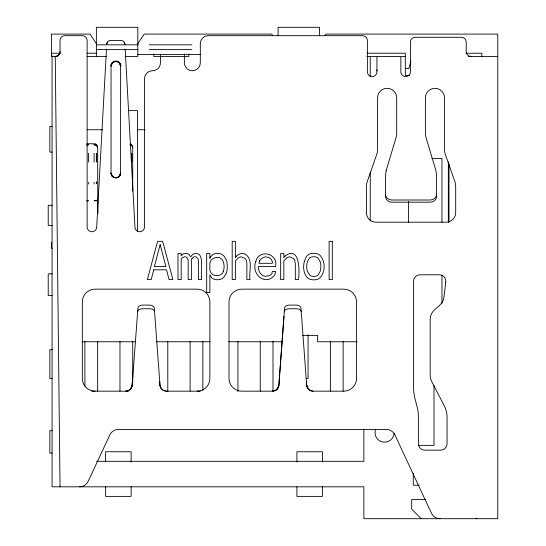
<?xml version="1.0" encoding="UTF-8"?>
<svg xmlns="http://www.w3.org/2000/svg" width="546" height="546" viewBox="0 0 546 546"><rect width="100%" height="100%" fill="white"/><g stroke="black" fill="none" stroke-linecap="round" stroke-linejoin="round"><path stroke-width="0.82" d="M376.938 69.786L376.938 71.847A4.784 4.784 0 0 1 372.14 76.611A4.784 4.784 0 0 1 367.369 71.826L367.369 40.472A4.784 4.784 0 0 0 362.585 35.688L208.279 35.688A7.972 7.972 0 0 0 200.307 43.66L200.307 62.79A7.972 7.972 0 0 1 192.342 70.762A7.972 7.972 0 0 1 184.371 62.79L184.371 54.047M106.477 49.147L96.697 226.979A4.784 4.784 0 0 1 91.912 231.763A4.784 4.784 0 0 1 87.128 226.979L87.128 40.472A4.784 4.784 0 0 0 82.344 35.688L64.81 35.688A4.784 4.784 0 0 0 60.026 40.472L60.026 51.631C60.067 54.191 57.808 56.45 55.248 56.415L60.026 486.82M283.961 316.387L278.863 385.251L278.242 387.558A6.34 6.34 0 0 1 275.266 390.54L272.495 391.175C277.45 391.277 279.579 385.906 279.122 381.674L284.575 308.115A4.798 3.18 0 0 1 289.366 305.091L296.171 305.091A4.798 3.18 0 0 1 300.962 308.115L306.668 385.251L307.296 387.558A6.327 6.327 0 0 0 310.271 390.54L313.042 391.175L343.775 391.175A12.756 12.756 0 0 0 356.531 378.419L356.531 301.904A12.756 12.756 0 0 0 343.775 289.148L241.755 289.148A12.756 12.756 0 0 0 229.006 301.904L229.006 378.419A12.756 12.756 0 0 0 241.755 391.175L273 391.175L273 341.421M132.466 381.674L131.586 387.558A6.327 6.327 0 0 1 128.61 390.54L125.839 391.175C129.743 391.25 132.678 387.442 132.296 383.695L137.913 308.115A4.798 3.18 0 0 1 142.711 305.091L149.515 305.091A4.798 3.18 0 0 1 154.306 308.115L160.005 385.251L160.633 387.558A6.327 6.327 0 0 0 163.609 390.54L166.38 391.175L200.307 391.175M120.605 173.055L119.779 175.737L117.37 177.58A4.17 3.61 0 0 1 114.462 177.641L111.903 175.798L111.043 173.055L111.043 65.786A4.784 4.75 0 0 1 115.82 61.029A4.784 4.75 0 0 1 120.605 65.786L120.605 173.055C120.857 179.225 110.79 179.19 111.043 173.055A4.784 4.784 0 0 0 115.82 177.832A4.784 4.784 0 0 0 120.605 173.055L119.096 176.542M112.537 62.647L111.043 66.005C110.852 60.074 120.789 60.067 120.605 66.005L118.98 62.537M111.043 66.005C110.852 60.06 120.796 60.074 120.605 66.005M410.892 61.193L408.79 68.571L405.309 68.571M131.586 387.558L132.207 385.244L130.514 389.134M137.824 43.66L144.199 34.098L271.724 34.098L272.638 35.463M325.013 35.463L325.921 34.098L497.768 34.098L497.768 518.7L363.861 518.7L363.861 486.82L52.061 486.82L52.061 55.692M277.17 389.134L278.856 385.244L278.235 387.558A6.327 6.327 0 0 1 275.266 390.54M96.376 44.833L138.145 44.833M149.126 44.833L191.871 44.833M96.376 49.618L138.145 49.618M149.126 49.618L191.871 49.618M51.42 53.221L60.749 53.221M87.046 53.221L96.376 53.221M367.096 53.221L405.309 53.221L405.309 75.539L409.507 75.539M465.827 53.221L481.825 53.221L481.825 56.634M137.824 54.498L200.737 54.498M57.774 56.415L51.42 56.415L51.42 34.098L90.001 34.098L96.376 43.66M87.046 56.415L106.525 56.415M125.136 56.415L137.824 56.415L137.824 27.3L96.376 27.3L96.376 56.415M184.371 56.415L153.76 56.415L153.76 53.931M184.657 56.415L188.834 56.415L188.834 53.931M366.857 56.415L405.309 56.415M468.352 56.415L497.768 56.415M128.412 110.613L137.503 110.613L137.503 231.695M52.218 126.556L49.829 126.556L49.829 152.061L52.218 152.061M87.189 129.743L102.464 129.743M137.503 129.743L145.154 129.743M431.811 158.436L441.973 158.436L441.973 222.263M87.026 200.757L88.452 200.757A3.187 0.826 0 0 1 86.855 200.641M97.652 200.757L94.096 200.757A3.187 0.826 0 0 0 95.693 200.641A5.153 1.331 0 0 0 96.717 200.416A3.187 0.826 0 0 0 97.652 199.836L98.014 213.322M52.218 205.303L48.232 205.303L48.232 225.389L52.218 225.389M52.218 273.846L48.232 273.846L48.232 295.529L52.218 295.529M302.532 335.38L317.635 335.38L317.635 341.755L357.139 341.755M82.146 341.755L135.817 341.755M156.265 341.755L209.93 341.755M228.678 341.755L282.343 341.755M52.218 349.727L49.829 349.727L49.829 378.419L52.218 378.419M306.367 378.419L308.067 378.419L308.067 334.821M91.701 391.175L128.467 391.175M52.218 430.705L49.829 430.705L49.829 453.023L52.218 453.023M418.256 445.372L434.002 445.372L434.002 385.169M96.608 461.315L363.861 461.315L363.861 429.095M419.178 485.223L413.281 485.223L413.281 473.355M425.976 499.57L411.684 499.57L411.684 509.138L421.253 518.7M313.042 391.175C308.08 391.277 305.958 385.906 306.415 381.674M166.38 391.175C161.425 391.277 159.296 385.906 159.753 381.674M308.36 389.134L306.675 385.244L307.296 387.558M120.461 64.073L121.089 65.418M111.043 173.055L112.612 176.597M160.858 387.981L160.012 385.244L160.633 387.558M52 248.662L51.42 247.065L51.42 242.287M131.129 144.895A3.187 2.6 0 0 1 132.719 147.147A3.187 1.843 0 0 0 131.784 145.843L131.245 144.472A3.187 1.836 -59.7 0 0 130.392 144.253M96.055 144.895A3.187 2.6 0 0 1 97.652 147.147A3.187 1.843 0 0 0 96.717 145.843L96.178 144.472A3.187 1.836 -59.7 0 0 94.902 144.349M125.171 49.147L134.951 226.979A4.784 4.784 0 0 0 139.735 231.763A4.784 4.784 0 0 0 144.519 226.979L144.519 78.733A7.972 7.972 0 0 1 150.423 71.035L154.552 70.489A7.972 7.972 0 0 0 160.456 62.79L160.456 54.047M97.768 203.706L97.652 147.864A3.187 2.6 0 0 0 97.543 147.188M448.989 163.5L448.989 222.208M448.348 161.8L448.348 222.208M441.973 275.034L441.973 303.119M408.497 201.406L408.497 222.679M400.846 57.153L400.846 71.847A4.784 4.784 0 0 0 405.637 76.611A4.784 4.784 0 0 0 410.408 71.826L410.408 42.069A4.784 4.784 0 0 1 415.192 37.285L461.425 37.285A4.784 4.784 0 0 1 466.202 42.069L466.202 51.631A4.784 4.784 0 0 0 470.986 56.415M376.938 57.153L376.938 71.028M370.243 56.415L370.243 76.849M370.243 172.202L370.243 220.734M343.141 341.421L343.141 391.175M330.385 341.421L330.385 391.175M322.42 461.95L322.42 451.747L296.915 451.747L296.915 461.95M322.42 486.82L322.42 496.382L296.915 496.382L296.915 486.82M319.546 35.743L319.546 27.3L278.098 27.3L278.098 35.743M260.244 341.421L260.244 391.175M237.933 341.421L237.933 391.605M202.859 341.421L202.859 390.335M190.11 341.421L190.11 391.175M167.793 341.421L167.793 391.605M132.719 191.059L132.719 147.864A3.187 2.6 0 0 0 132.296 146.56M132.719 341.421L132.719 382.807M131.784 153.644L131.784 161.828M131.422 153.522L131.422 161.909M131.129 461.95L131.129 451.747L105.617 451.747L105.617 461.95M131.129 486.82L131.129 496.382L105.617 496.382L105.617 486.82M119.97 341.421L119.97 391.175M97.652 341.421L97.652 391.175M96.717 153.644L96.717 161.828M96.717 181.927L96.717 183.538M96.349 153.522L96.349 161.909M96.349 182.084L96.349 183.661M94.096 153.214L94.096 162.128M94.096 182.473L94.096 183.982M88.452 153.214L88.452 162.128M88.452 182.473L88.452 183.982M84.896 341.421L84.896 386.152M86.855 145.338A3.187 1.843 0 0 1 88.452 145.093L88.452 143.762L94.096 143.762L94.096 145.093A3.187 1.843 0 0 1 96.355 145.632A3.187 1.836 -59.9 0 0 94.096 144.342M86.855 144.178A3.187 1.836 59.9 0 1 88.452 144.342M95.045 144.301A3.187 1.836 -59.9 0 1 96.717 145.843M96.717 146.021A3.187 2.6 0 0 1 97.222 146.56M86.957 144.246A3.187 1.836 59.9 0 1 87.558 144.315M129.996 145.154A3.187 1.843 0 0 1 131.422 145.632A3.187 1.836 -59.9 0 0 130.194 144.028M130.112 144.301A3.187 1.836 -59.9 0 1 131.784 145.843M394.116 433.449A9.562 9.562 0 0 1 382.923 442.042A9.562 9.562 0 0 1 375.348 430.146M477.047 518.7A4.784 4.784 0 0 1 475.805 518.536M440.096 518.7A9.562 9.562 0 0 1 431.429 513.179L394.949 434.95A9.562 9.562 0 0 0 386.281 429.429L118.475 429.429A9.562 9.562 0 0 0 109.807 434.95L88.199 481.299A9.562 9.562 0 0 1 79.532 486.82M197.12 391.175A12.756 12.756 0 0 0 209.876 378.419L209.876 301.904A12.756 12.756 0 0 0 197.12 289.148L95.1 289.148A12.756 12.756 0 0 0 82.344 301.904L82.344 378.419A12.756 12.756 0 0 0 95.1 391.175M60.026 51.631A4.784 4.784 0 0 1 55.248 56.415M106.723 44.574A3.829 3.802 0 0 1 107.712 42.226M106.757 44.035A3.829 3.802 0 0 1 110.579 40.438L121.069 40.438A3.829 3.802 0 0 1 124.891 44.035M124.119 42.452A3.829 3.802 0 0 1 124.57 43.189M124.809 43.864A3.829 3.802 0 0 1 124.918 44.574M137.647 311.684A4.784 3.078 0 0 1 142.438 308.756L149.781 308.756A4.784 3.078 0 0 1 154.573 311.684M301.228 311.684A4.784 3.078 0 0 0 296.444 308.756L289.093 308.756A4.784 3.078 0 0 0 284.309 311.684M385.544 194.321A6.375 5.678 0 0 0 391.919 200.007L430.18 200.007A6.375 5.678 0 0 0 436.554 194.321M445.802 281.954L443.925 297.208A12.756 12.756 0 0 1 439.769 305.159L434.432 309.93A12.756 12.756 0 0 0 430.18 319.437L430.18 374.706A15.943 15.943 0 0 0 431.961 382.036L444.219 405.726A25.505 25.505 0 0 1 447.072 417.444L447.072 443.775A6.375 6.375 0 0 1 440.697 450.157L424.761 450.157A6.375 6.375 0 0 1 418.379 443.775L418.379 416.455A36.664 36.664 0 0 0 417.24 407.364L414.892 398.211A41.448 41.448 0 0 1 413.602 387.933L413.602 281.183A6.375 6.375 0 0 1 419.976 274.802L439.469 274.802A6.375 6.375 0 0 1 445.802 281.954M255.781 261.677C250.846 274.222 265.765 286.964 274.911 274.699L275.553 271.444L272.365 271.444L271.724 273.887L269.813 275.518L265.349 276.331C260.722 275.764 258.135 270.85 258.333 266.564L275.553 266.564C278.521 253.214 258.695 248.539 255.781 261.677M386.213 170.434L385.544 175.013L385.544 196.492A6.375 5.678 0 0 0 391.919 202.177L430.18 202.177A6.375 5.678 0 0 0 436.554 196.492L436.554 175.013L435.879 170.434L426.064 137.722A15.943 15.943 0 0 1 425.395 133.142L425.395 97.857A9.562 9.562 0 0 1 434.957 88.295A9.562 9.562 0 0 1 444.526 97.857L444.526 149.351A15.943 15.943 0 0 0 445.42 154.614L454.791 181.381A15.943 15.943 0 0 1 455.685 186.65L455.685 212.633A9.562 9.562 0 0 1 446.116 222.202L375.976 222.202A9.562 9.562 0 0 1 366.414 212.633L366.414 186.65A15.943 15.943 0 0 1 367.308 181.381L376.679 154.614A15.943 15.943 0 0 0 377.573 149.351L377.573 97.857A9.562 9.562 0 0 1 387.134 88.295A9.562 9.562 0 0 1 396.703 97.857L396.703 133.142A15.943 15.943 0 0 1 396.027 137.722L386.213 170.434M304.245 261.677C302.866 267.424 303.515 275.157 308.708 278.774A12.654 12.654 0 0 0 318.912 278.774C325.901 273.28 325.873 259.889 318.912 254.354A12.654 12.654 0 0 0 308.708 254.354L306.156 256.791L304.245 261.677M160.135 244.581L154.402 266.564L165.875 266.564L160.135 244.581M153.76 269.82L151.208 279.586L147.386 279.586L157.589 241.325L162.688 241.325L172.891 279.586L169.062 279.586L166.516 269.82L153.76 269.82M192.021 258.422L191.38 260.053L191.38 279.586L188.193 279.586L188.193 260.053L186.916 257.61L185.647 256.791L184.371 256.791L182.453 257.61L181.183 259.234L181.183 279.586L177.989 279.586L177.989 253.535L181.183 253.535L181.183 255.978L182.453 254.354L184.371 253.535L186.916 253.535L188.834 254.354L190.745 256.791L192.656 254.354L194.574 253.535L197.12 253.535L199.037 254.354L200.307 255.978L201.583 260.053L201.583 279.586L198.396 279.586L198.396 260.053L197.761 258.422L195.843 256.791L193.932 256.791L192.021 258.422M210.51 256.791L209.876 258.422L209.876 253.535L206.688 253.535L206.688 292.608L209.876 292.608L209.876 274.699L211.787 277.955L213.063 278.774A10.572 10.572 0 0 0 221.99 278.774L223.901 277.143L226.454 273.075A25.471 25.471 0 0 0 226.454 260.053L223.901 255.978L221.99 254.354A10.572 10.572 0 0 0 213.063 254.354L210.51 256.791M223.266 271.444L222.625 273.075L220.714 274.699A8.497 8.497 0 0 1 213.063 274.699L211.152 273.075L209.876 270.632L209.876 262.49C211.063 258.374 215.574 256.982 219.437 257.61L221.99 259.234L223.266 261.677A14.551 14.551 0 0 1 223.266 271.444M259.609 260.865L258.975 263.308L272.365 263.308L272.365 261.677L271.089 259.234L269.171 257.61L265.349 256.791L261.52 258.422L259.609 260.865M308.708 259.234L307.432 261.677A17.022 17.022 0 0 0 307.432 271.444L309.985 275.518A8.497 8.497 0 0 0 317.635 275.518L320.188 271.444A17.022 17.022 0 0 0 320.188 261.677L317.635 257.61A8.497 8.497 0 0 0 309.985 257.61L308.708 259.234M236.657 255.978L235.381 257.61L235.381 241.325L232.193 241.325L232.193 279.586L235.381 279.586L235.381 260.865L238.568 257.61L241.12 256.791L244.942 258.422L246.219 260.053L246.86 263.308L246.86 279.586L250.048 279.586C248.614 271.655 253.556 259.971 245.584 254.354C242.717 252.668 238.814 253.535 236.657 255.978M285.114 255.978L283.838 257.61L283.838 253.535L280.651 253.535L280.651 279.586L283.838 279.586L283.838 260.865L287.025 257.61L289.578 256.791L293.407 258.422L294.683 260.053L295.318 264.121L295.318 279.586L298.505 279.586C299.57 272.215 300.348 245.031 285.114 255.978M332.302 241.325L329.115 241.325L329.115 279.586L332.302 279.586L332.302 241.325"/></g></svg>
